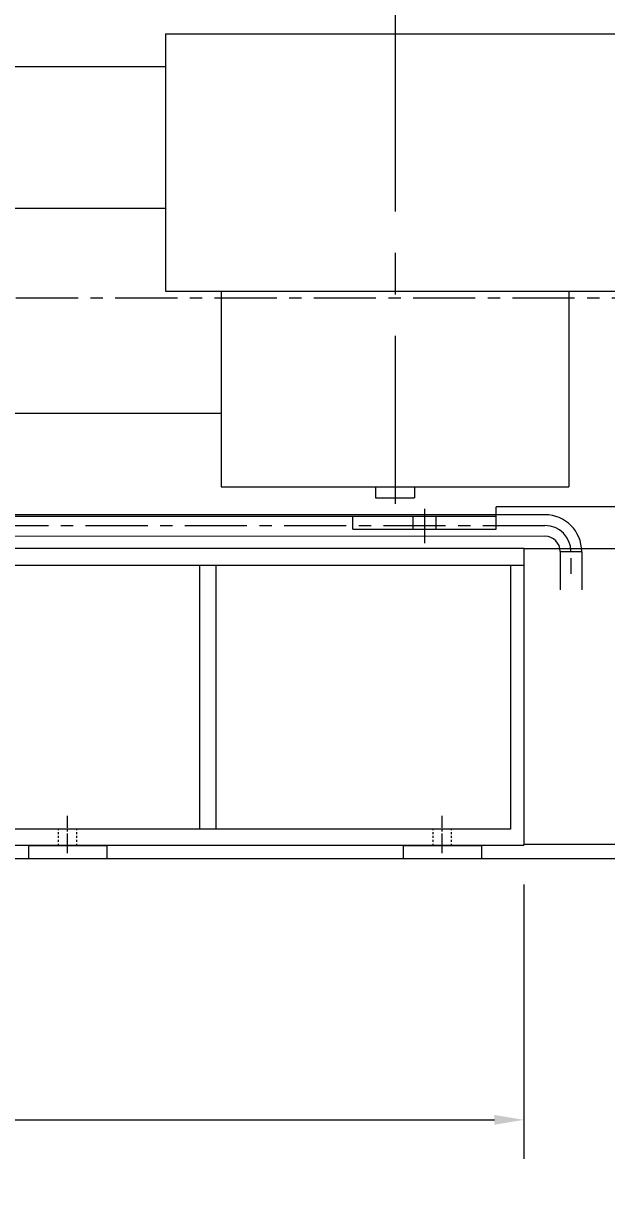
# Model space of a CAD drawing. Header units: millimetres. Extents: x -1 to 671026, y 1 to 511259.
# Drawn here: x 569917 to 592632, y 240608 to 286643 of the extents above; entities that cross this region are included whole.
import ezdxf

# ---------------------------------------------------------------- set-up
doc = ezdxf.new("R2010")
doc.units = ezdxf.units.MM
doc.header["$LTSCALE"] = 25.4
for name, pattern in [('ACAD_ISO04W100', [30, 24, -3, 0, -3]), ('CENTER', [50.8, 31.75, -6.35, 6.35, -6.35]), ('EB_DASH', [6, 3, -3]), ('EB_DASHDOT', [39, 30, -3, 3, -3])]:
    doc.linetypes.add(name, pattern=pattern)
doc.layers.get('Defpoints').update_dxf_attribs({"lineweight": 5})
for name, color, linetype, lineweight in [('CAXA1', 5, 'CENTER', 5), ('CAXA中心线层', 5, 'CENTER', 5), ('CAXA虚线层', 96, 'EB_DASH', 5)]:
    doc.layers.add(name, color=color, linetype=linetype, lineweight=lineweight)
doc.styles.add('Roman', font='arial.ttf')
doc.styles.get("Standard").update_dxf_attribs({"font": 'arial.ttf'})
doc.dimstyles.new('ISO-25', dxfattribs={"dimscale": 30, "dimtxt": 38.1, "dimasz": 38.1, "dimexe": 50.8, "dimexo": 50.8, "dimgap": 15.875, "dimtad": 1, "dimtih": 1, "dimtoh": 1, "dimdec": 1, "dimlfac": 0.03937, "dimdsep": 46, "dimtxsty": 'Standard', "dimcen": 63.5, "dimclrd": 7, "dimclre": 7, "dimclrt": 7, "dimadec": 0, "dimazin": 0, "dimtfac": 1, "dimtdec": 1, "dimtmove": 0, "dimatfit": 3, "dimfxl": 25.4, "dimlwd": 5, "dimlwe": 5, "dimarcsym": 0})

# ---------------------------------------------------------------- blocks, each defined once
blk = doc.blocks.new('*D13')
at = {"color": 7, "linetype": 'Continuous', "lineweight": 5, "transparency": 16777216}
for p, q in [((524642, 253101), (524642, 242415)), ((589412, 253101), (589412, 242415)), ((525785, 243939), (588269, 243939))]:
    blk.add_line(p, q, dxfattribs=at)
at = {"color": 7, "transparency": 16777216}
for points in [[(525785, 244129), (525785, 243748), (524642, 243939)], [(588269, 244129), (588269, 243748), (589412, 243939)]]:
    blk.add_solid(points, dxfattribs=at)
at = {"layer": 'Defpoints', "color": 0, "transparency": 16777216}
for p in [(524642, 254625), (589412, 254625), (589412, 243939)]:
    blk.add_point(p, dxfattribs=at)
at = {"color": 7, "lineweight": 5, "transparency": 16777216, "insert": (557027, 246510), "char_height": 4191, "attachment_point": 5, "style": 'Roman'}
blk.add_mtext('A', dxfattribs=at)
blk = doc.blocks.new('*D14')
at = {"color": 7, "linetype": 'Continuous', "lineweight": 5, "transparency": 16777216}
for p, q in [((612183, 267071), (612183, 230042)), ((466108, 262499), (466108, 230042)), ((467251, 231566), (611040, 231566))]:
    blk.add_line(p, q, dxfattribs=at)
at = {"color": 7, "transparency": 16777216}
for points in [[(467251, 231757), (467251, 231376), (466108, 231566)], [(611040, 231757), (611040, 231376), (612183, 231566)]]:
    blk.add_solid(points, dxfattribs=at)
at = {"layer": 'Defpoints', "color": 0, "transparency": 16777216}
for p in [(612183, 268595), (466108, 264023), (612183, 231566)]:
    blk.add_point(p, dxfattribs=at)
at = {"color": 7, "lineweight": 5, "transparency": 16777216, "insert": (525097, 234138), "char_height": 4191, "attachment_point": 5, "style": 'Roman'}
blk.add_mtext('B', dxfattribs=at)

msp = doc.modelspace()

# ---------------------------------------------------------------- linework, layer by layer
at = {"color": 7, "lineweight": 5}
for p, q in [((575441.85, 286248.25), (575441.85, 276215.25)), ((575441.85, 286248.25), (593348.85, 286248.25)), ((551896.27, 284978.25), (575441.85, 284978.25)), ((558963.77, 279447.55), (575441.85, 279447.55)), ((575441.85, 276215.25), (593348.85, 276215.25)), ((577621.82, 276215.25), (577621.82, 268595.25)), ((591168.88, 276215.25), (591168.88, 268595.25)), ((558360.35, 271462.3), (577621.82, 271462.3)), ((577621.82, 268595.25), (591168.88, 268595.25)), ((583633.35, 268595.25), (583633.35, 268163.7)), ((585156.11, 268595.25), (585156.11, 268163.7)), ((583633.35, 268163.7), (585156.11, 268163.7)), ((590236.9, 267511.21), (552438.22, 267506.16)), ((588332.35, 266944.25), (588332.35, 267822.46)), ((593348.85, 267822.46), (588332.35, 267822.46)), ((558360.35, 267452.25), (588332.35, 267452.25)), ((582744.35, 266944.25), (582744.35, 267452.25)), ((585093.85, 267452.25), (585093.85, 266944.25)), ((585982.85, 267452.25), (585982.85, 266944.25)), ((590236.9, 266673.01), (552438.2, 266667.96)), ((582744.35, 266944.25), (588332.35, 266944.25)), ((589411.91, 266201.12), (524641.91, 266201.12)), ((589411.91, 266201.12), (589411.91, 254634.51)), ((589411.91, 266201.12), (595761.91, 266201.12)), ((591668.14, 266066.84), (590829.94, 266066.84)), ((590833.8, 266066.84), (590833.8, 264588.26)), ((591252.9, 265817.61), (591252.9, 265208.55)), ((591672, 266066.84), (591672, 264588.26)), ((589411.91, 265537.79), (524641.91, 265537.79)), ((576771.88, 265537.8), (576771.88, 255260.24)), ((577406.88, 265537.8), (577406.88, 255260.24)), ((588899.75, 265537.79), (588899.75, 255260.24)), ((588899.75, 255260.24), (524641.91, 255260.24)), ((589411.91, 254625.24), (531024.98, 254625.24)), ((570107.91, 254625.24), (570107.91, 254117.24)), ((570107.91, 254625.24), (573155.91, 254625.24)), ((573155.91, 254625.24), (573155.91, 254117.24)), ((584712.91, 254625.24), (584712.91, 254117.24)), ((584712.91, 254625.24), (587760.91, 254625.24)), ((587760.91, 254625.24), (587760.91, 254117.24)), ((589411.91, 254680.76), (595761.91, 254680.76)), ((474438.75, 254117.24), (601438.75, 254117.24)), ((570107.91, 254117.24), (573155.91, 254117.24)), ((584712.91, 254117.24), (587760.91, 254117.24))]:
    msp.add_line(p, q, dxfattribs=at)
at = {"color": 7, "linetype": 'ACAD_ISO04W100', "lineweight": 5, "ltscale": 10}
msp.add_line((585538.35, 267735.65), (585538.35, 266399.01), dxfattribs=at)
at = {"color": 7, "lineweight": 5}
for radius in [1435.1, 1016, 596.9]:
    msp.add_arc((590236.9, 266076.11), radius, 0, 90, dxfattribs=at)
at = {"layer": 'CAXA1', "linetype": 'CENTER', "lineweight": 5, "ltscale": 10}
msp.add_line((584395.35, 287385.89), (584395.35, 267941.27), dxfattribs=at)
at = {"layer": 'CAXA1', "linetype": 'CENTER', "lineweight": 5, "ltscale": 3}
for p, q in [((546393.62, 275961.25), (600710.3, 275961.25)), ((590236.9, 267082.72), (542152.2, 267086.94))]:
    msp.add_line(p, q, dxfattribs=at)
at = {"layer": 'CAXA中心线层', "linetype": 'EB_DASHDOT', "lineweight": 5}
for p, q in [((571631.91, 254328.71), (571631.91, 255782.82)), ((586236.91, 254328.71), (586236.91, 255782.82))]:
    msp.add_line(p, q, dxfattribs=at)
at = {"layer": 'CAXA虚线层', "color": 7, "linetype": 'EB_DASH', "lineweight": 5}
for p, q in [((571276.31, 254615.8), (571276.31, 255250.8)), ((571987.51, 254615.8), (571987.51, 255250.8)), ((585881.31, 254615.8), (585881.31, 255250.8)), ((586592.51, 254615.8), (586592.51, 255250.8))]:
    msp.add_line(p, q, dxfattribs=at)

# ---------------------------------------------------------------- dimensions: what is measured, and where the dimension line sits
at = {"color": 7, "lineweight": 5}
dim = msp.add_linear_dim(base=(612182.95, 231566.04), p1=(466107.64, 264023.25), p2=(612182.95, 268595.25), text='B', dimstyle='ISO-25', override={"dimscale": 30, "dimtxt": 139.7, "dimpost": '\\X', "dimtxsty": 'Roman', "dimtmove": 1}, dxfattribs=at)
dim.commit()
dim.dimension.update_dxf_attribs({"geometry": '*D14', "text_midpoint": (525097.36, 231566.04), "dimtype": 160})
dim = msp.add_linear_dim(base=(589411.91, 243938.51), p1=(524641.97, 254625.24), p2=(589411.91, 254625.24), text='A', dimstyle='ISO-25', override={"dimscale": 30, "dimtxt": 139.7, "dimpost": '\\X', "dimtxsty": 'Roman', "dimtmove": 1}, dxfattribs=at)
dim.commit()
dim.dimension.update_dxf_attribs({"geometry": '*D13', "text_midpoint": (557026.94, 246510.26)})

doc.saveas('drawing.dxf')
